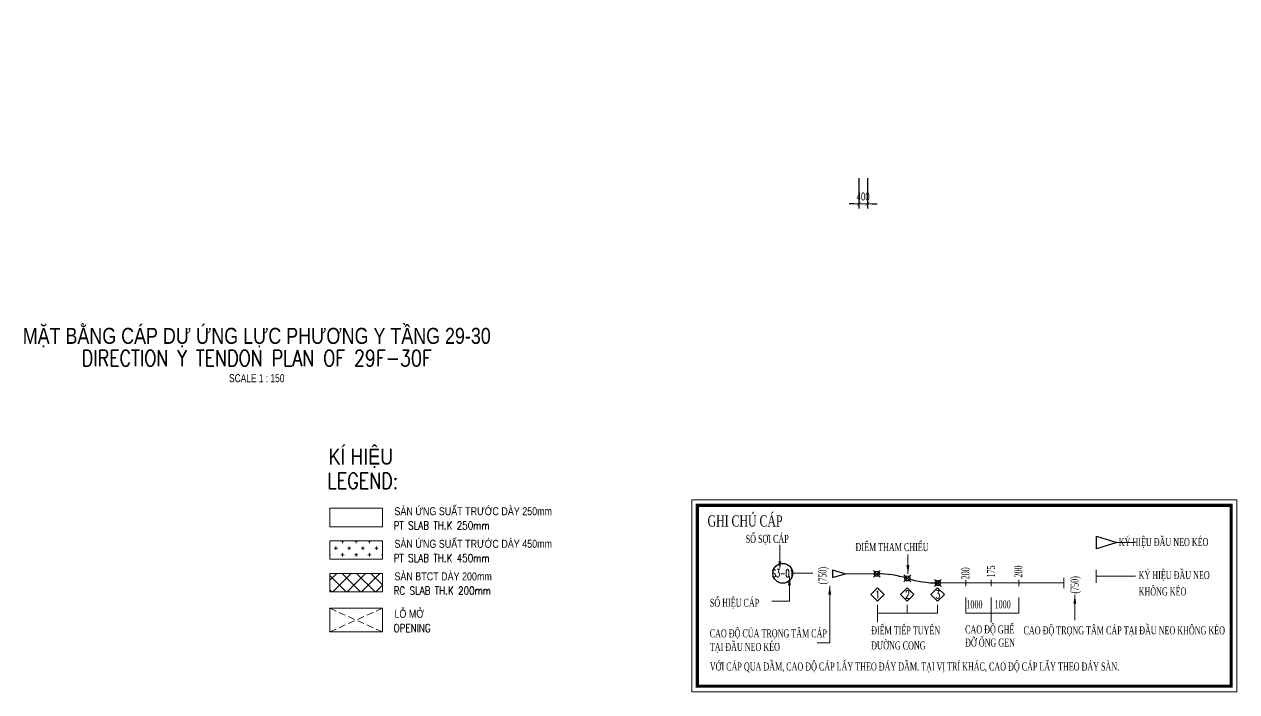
# Model space of a CAD drawing. Header units: millimetres. Extents: x 130150 to 587758, y -25561 to 50684.
# Drawn here: x 530937 to 587758, y -25561 to 5709 of the extents above; entities that cross this region are included whole.
import ezdxf
from ezdxf.enums import TextEntityAlignment as Align

# ---------------------------------------------------------------- set-up
doc = ezdxf.new("R2010")
doc.units = ezdxf.units.MM
doc.linetypes.add('DASHED2', pattern=[9.525, 6.35, -3.175])
doc.layers.get('0').update_dxf_attribs({"lineweight": 20})
doc.layers.get('Defpoints').update_dxf_attribs({"color": 151, "lineweight": 9})
for name, color, linetype, lineweight in [('8.TEXT', 7, 'Continuous', 20), ('a.LEADER', 8, 'Continuous', 15), ('NDC_S_ANNO', 7, 'Continuous', 20), ('NDC_S_DIM', 1, 'Continuous', 15), ('NDC_S_ENG TEXT', 2, 'Continuous', 20), ('NDC_S_ENG TITLE', 3, 'Continuous', 20), ('NDC_S_HATCH MATERIAL', 8, 'Continuous', 13), ('NDC_S_OPENING', 9, 'DASHED2', 13), ('NDC_S_SLAB', 2, 'Continuous', 20), ('NDC_S_TEXT SYMBOL', 7, 'Continuous', 20), ('NDC_S_VN TEXT', 7, 'Continuous', 20), ('NDC_S_VN TITLE', 6, 'Continuous', 35)]:
    doc.layers.add(name, color=color, linetype=linetype, lineweight=lineweight)
for name, color, linetype in [('FREY_CHR', 7, 'Continuous'), ('FREY_TENDON', 6, 'Continuous'), ('LH', 7, 'Continuous'), ('PT-HORI', 6, 'Continuous'), ('PT-VERT', 6, 'Continuous')]:
    doc.layers.add(name, color=color, linetype=linetype)
doc.styles.add('$0$NDC_EN TXT', font='romans.shx', dxfattribs={"width": 0.8})
doc.styles.add('NDC_ANNO', font='', dxfattribs={"width": 0.8})
doc.styles.add('NDC_DIM', font='', dxfattribs={"width": 0.75})
doc.styles.add('NDC_EN TXT', font='romans.shx', dxfattribs={"width": 0.8})
doc.styles.add('NDC_VIE TXT', font='arial.ttf', dxfattribs={"width": 0.8})
doc.styles.add('T-NO', font='romans.shx', dxfattribs={"width": 0.8})
doc.styles.add('TM', font='romans.shx', dxfattribs={"width": 0.7})
doc.styles.add('Vnsimili', font='vntimeh.shx', dxfattribs={"width": 0.7})
doc.styles.get('NDC_ANNO').set_extended_font_data('Dotum')
doc.styles.get('NDC_DIM').set_extended_font_data('Dotum')
doc.dimstyles.new('NDC_dim_150', dxfattribs={"dimscale": 150, "dimtxt": 2.5, "dimasz": 1.5, "dimexe": 1.5, "dimexo": 2.5, "dimgap": 1, "dimtad": 1, "dimdec": 0, "dimzin": 0, "dimdsep": 46, "dimtxsty": 'NDC_DIM', "dimblk": 'DIMMARK', "dimcen": 0.09, "dimdle": 1.2, "dimclrd": 1, "dimclre": 1, "dimclrt": 3, "dimadec": 0, "dimazin": 0, "dimtfac": 1, "dimtdec": 0, "dimtix": 1, "dimtofl": 0, "dimtmove": 0, "dimatfit": 3, "dimfxl": 8, "dimfxlon": 1, "dimtolj": 1, "dimtzin": 0, "dimarcsym": 0})

# ---------------------------------------------------------------- blocks, each defined once
blk = doc.blocks.new('DIMMARK')
at = {"layer": 'NDC_S_DIM', "color": 1}
blk.add_line((-1.5, 0), (1, 0), dxfattribs=at)
at = {"layer": 'NDC_S_DIM', "color": 2, "const_width": 0.1}
blk.add_lwpolyline([(-0.42, -0.42), (0.42, 0.42)], dxfattribs=at)
blk = doc.blocks.new('*D24')
at = {"layer": 'Defpoints', "color": 0, "ltscale": 100, "transparency": 16777216}
for p in [(570050, 12767), (570450, 12767), (570450, -2700)]:
    blk.add_point(p, dxfattribs=at)
at = {"layer": 'NDC_S_DIM', "color": 1, "lineweight": -2, "ltscale": 100, "transparency": 16777216}
for p, q in [((570050, -1500), (570050, -2925)), ((570450, -1500), (570450, -2925)), ((569825, -2700), (569600, -2700)), ((570675, -2700), (570900, -2700))]:
    blk.add_line(p, q, dxfattribs=at)
at = {"layer": 'NDC_S_DIM', "color": 1, "lineweight": -2, "ltscale": 100, "transparency": 16777216, "xscale": 225, "yscale": 225, "zscale": 225}
blk.add_blockref('DIMMARK', (570050, -2700), dxfattribs=at)
at = {"layer": 'NDC_S_DIM', "color": 1, "lineweight": -2, "ltscale": 100, "transparency": 16777216, "xscale": 225, "yscale": 225, "zscale": 225, "rotation": 180}
blk.add_blockref('DIMMARK', (570450, -2700), dxfattribs=at)
at = {"layer": 'NDC_S_DIM', "color": 3, "ltscale": 100, "transparency": 16777216, "insert": (570250, -2362), "char_height": 375, "attachment_point": 5, "style": 'NDC_DIM'}
blk.add_mtext('\\A1;400', dxfattribs=at)
blk = doc.blocks.new('Drawing name_symbol')
at = {"layer": 'NDC_S_ENG TITLE', "style": 'NDC_EN TXT', "width": 0.8}
blk.add_attdef('SECTDET1', text='', height=5, dxfattribs=at).set_placement((0, 1.01), align=Align.CENTER)
at = {"layer": 'NDC_S_TEXT SYMBOL', "lineweight": 25, "style": 'NDC_ANNO', "width": 0.8}
blk.add_attdef('SSCALE', text='', height=2.5, dxfattribs=at).set_placement((0, -4), align=Align.CENTER)
at = {"layer": 'NDC_S_VN TITLE', "style": 'NDC_VIE TXT', "width": 0.8}
blk.add_attdef('SECTDET2', text='', height=5, dxfattribs=at).set_placement((0, 7.97), align=Align.CENTER)
blk = doc.blocks.new('gcc')
at = {"color": 7, "ltscale": 250}
blk.add_lwpolyline([(421498, -404404), (452145, -404404), (452145, -415195), (421498, -415195)], close=True, dxfattribs=at)
at = {"color": 7, "ltscale": 250, "const_width": 180}
blk.add_lwpolyline([(421811, -404717), (451832, -404717), (451832, -414882), (421811, -414882)], close=True, dxfattribs=at)
at = {"layer": 'a.LEADER', "color": 9, "linetype": 'Continuous'}
for p, q in [((426454, -407856), (426454, -406943)), ((433655, -408568), (433655, -407478)), ((426990, -408720), (426990, -410111)), ((428308, -408538), (427172, -408538)), ((429256, -409238), (429256, -412447)), ((443040, -409756), (443040, -411180)), ((425995, -410111), (426990, -410111)), ((431945, -410308), (431945, -411277)), ((433616, -410308), (433616, -410785)), ((435325, -410308), (435325, -410785)), ((436919, -410785), (436919, -409894)), ((438344, -411294), (438344, -409894)), ((439883, -410785), (439883, -409894)), ((431945, -410785), (435325, -410785)), ((436919, -410785), (439883, -410785)), ((429256, -412447), (428546, -412447))]:
    blk.add_line(p, q, dxfattribs=at)
at = {"layer": 'a.LEADER', "color": 4, "ltscale": 2}
blk.add_line((445410, -406809), (446425, -406809), dxfattribs=at)
at = {"layer": 'a.LEADER'}
for p, q in [((432091, -408754), (431709, -408372)), ((431709, -408754), (432091, -408372)), ((433810, -409013), (433429, -408631)), ((433429, -409013), (433810, -408631)), ((435530, -409272), (435148, -408890)), ((435148, -409272), (435530, -408890))]:
    blk.add_line(p, q, dxfattribs=at)
at = {"layer": 'a.LEADER', "color": 4, "ltscale": 150, "extrusion": (-0.037273, 1.4712e-13, 0.999305)}
blk.add_line((444242, -409065, -57), (444242, -408345, -57), dxfattribs=at)
at = {"layer": 'a.LEADER', "color": 4, "linetype": 'Continuous'}
for p, q in [((430115, -408563), (431900, -408563)), ((435339, -409081), (442418, -409081))]:
    blk.add_line(p, q, dxfattribs=at)
at = {"layer": 'a.LEADER', "linetype": 'Continuous'}
for p, q in [((436919, -409261), (436919, -408901)), ((438344, -409261), (438344, -408901)), ((439883, -409261), (439883, -408901))]:
    blk.add_line(p, q, dxfattribs=at)
at = {"layer": 'a.LEADER', "color": 4}
blk.add_line((442418, -408788), (442418, -409375), dxfattribs=at)
at = {"layer": 'a.LEADER', "color": 4, "ltscale": 2, "extrusion": (-0.037273, 1.4712e-13, 0.999305)}
blk.add_line((444258, -408705), (446451, -408705, 98), dxfattribs=at)
at = {"layer": 'FREY_CHR'}
for centre in [(431900, -408563), (433619, -408822), (435339, -409081)]:
    blk.add_circle(centre, 144, dxfattribs=at)
at = {"layer": 'FREY_TENDON', "color": 4, "ltscale": 150}
blk.add_lwpolyline([(444258, -406449), (445410, -406809), (444258, -407169)], close=True, dxfattribs=at)
at = {"layer": 'LH', "color": 9, "linetype": 'Continuous'}
for points in [[(431945, -410106), (432323, -409728), (431945, -409349), (431566, -409728)], [(433616, -410106), (433995, -409728), (433616, -409349), (433238, -409728)], [(435325, -410106), (435704, -409728), (435325, -409349), (434947, -409728)]]:
    blk.add_lwpolyline(points, close=True, dxfattribs=at)
blk.add_circle((426615, -408538), 557, dxfattribs=at)
for points in [[(426537, -407856), (426371, -407856), (426454, -408353)], [(433738, -408072), (433572, -408072), (433655, -408568)], [(426907, -409217), (427072, -409217), (426990, -408720)], [(429173, -409734), (429338, -409734), (429256, -409238)], [(442957, -410252), (443123, -410252), (443040, -409756)]]:
    blk.add_solid(points, dxfattribs=at)
at = {"layer": 'PT-HORI', "color": 4, "linetype": 'Continuous'}
for centre, start, end in [((431900, -414399), 72.86861, 90), ((435339, -403245), 252.86861, 270)]:
    blk.add_arc(centre, 5836, start, end, dxfattribs=at)
at = {"layer": 'PT-VERT', "color": 4}
blk.add_lwpolyline([(429420, -408361), (429420, -408766), (430115, -408563)], close=True, dxfattribs=at)
at = {"layer": '8.TEXT', "color": 7, "style": 'Vnsimili'}
for s, height, width, p in [('ghi chó c¸p', 629.97, 0.7, (422386, -405907)), ('sè sîi c¸p', 450, 0.6, (424530, -406826)), ('®iÓm tham chiÕu', 450, 0.6, (430708, -407290)), ('              ký hiÖu ®Çu neo kÐo', 450, 0.6, (443925, -407004)), ('ký hiÖu ®Çu neo', 450, 0.6, (446630, -408860)), ('kh«ng KÐO', 450, 0.6, (446630, -409782)), ('sè hiÖu c¸p', 450, 0.6, (422518, -410420)), ('1000', 450, 0.6, (436942, -410505)), ('1000', 450, 0.6, (438524, -410505)), ('cao ®é cña träng t©m c¸p ', 450, 0.6, (422508, -412138)), ('®iÓm tiÕp tuyÕn ', 450, 0.6, (431585, -411969)), ('cao ®é ghÕ', 450, 0.6, (436870, -411915)), ('cao ®é träng t©m c¸p t¹i ®Çu neo kh«ng kÐo', 450, 0.6, (440157, -411968)), ('t¹i ®Çu neo kÐo', 450, 0.6, (422514, -412901)), ('®\xadêng cong', 450, 0.6, (431585, -412817)), ('®ì èng gen', 450, 0.6, (436870, -412656)), ('víi c¸p qua dÇm, cao ®é c¸p lÊy theo ®¸y dÇm. t¹i vÞ trÝ kh¸c, cao ®é c¸p lÊy theo ®¸y sµn.', 450, 0.6, (422514, -414001))]:
    blk.add_text(s, height=height, dxfattribs=dict(at, width=width)).set_placement(p)
at = {"layer": '8.TEXT', "color": 7, "linetype": 'Continuous', "style": 'T-NO', "width": 0.6}
blk.add_text('S3-01', height=450, dxfattribs=at).set_placement((426615, -408538), align=Align.MIDDLE)
at = {"layer": '8.TEXT', "color": 7, "style": 'Vnsimili', "width": 0.6}
for s, p in [('(750)', (429072, -409159)), ('200', (437113, -408880)), ('175', (438546, -408777)), ('200', (440085, -408777)), ('(750)', (443248, -409677))]:
    blk.add_text(s, height=450, rotation=90, dxfattribs=at).set_placement(p)
at = {"layer": '8.TEXT', "color": 7, "ltscale": 150, "style": 'TM', "width": 0.7}
for s, p in [('1', (431956, -409731)), ('2', (433628, -409731)), ('3', (435337, -409731))]:
    blk.add_text(s, height=450, dxfattribs=at).set_placement(p, align=Align.MIDDLE_CENTER)

msp = doc.modelspace()

# ---------------------------------------------------------------- hatches: boundary and pattern name
at = {"layer": 'NDC_S_HATCH MATERIAL', "ltscale": 100}
h = msp.add_hatch(dxfattribs=at)
h.set_pattern_fill('CROSS', color=256, scale=50)
h.set_pattern_definition([(0, (341301.56, -10259.27), (317.5, 317.5), [158.75, -476.25]), (90, (341380.94, -10338.65), (-317.5, 317.5), [158.75, -476.25])])
h.paths.add_polyline_path([(545259.4, -18490.2), (545259.4, -19354.3), (547717.7, -19354.3), (547717.7, -18490.2)])
h = msp.add_hatch(dxfattribs=at)
h.set_pattern_fill('ANSI37', color=256, scale=150)
h.set_pattern_definition([(45, (349379.4, -16184.8), (-336.7596, 336.7596), []), (135, (349379.4, -16184.8), (-336.7596, -336.7596), [])])
h.paths.add_polyline_path([(545259.4, -20016.2), (545259.4, -20880.3), (547717.7, -20880.3), (547717.7, -20016.2)])

# ---------------------------------------------------------------- linework, layer by layer
at = {"layer": 'NDC_S_OPENING', "ltscale": 50}
for p, q in [((545259.4, -21649.7), (547717.7, -22757.9)), ((545259.4, -22757.9), (547717.7, -21649.7))]:
    msp.add_line(p, q, dxfattribs=at)
at = {"layer": 'NDC_S_SLAB'}
for points in [[(545259.4, -16964.2), (547717.7, -16964.2), (547717.7, -17828.3), (545259.4, -17828.3)], [(545259.4, -18490.2), (547717.7, -18490.2), (547717.7, -19354.3), (545259.4, -19354.3)], [(545259.4, -20016.2), (547717.7, -20016.2), (547717.7, -20880.3), (545259.4, -20880.3)], [(545259.4, -21649.7), (547717.7, -21649.7), (547717.7, -22757.9), (545259.4, -22757.9)]]:
    msp.add_lwpolyline(points, close=True, dxfattribs=at)

# ---------------------------------------------------------------- block references
at = {"layer": '8.TEXT', "xscale": 0.8333333333333341, "yscale": 0.8333333333333341, "zscale": 0.8333333333333341}
msp.add_blockref('gcc', (210970.2, 320435.2), dxfattribs=at)
at = {"layer": 'NDC_S_ANNO', "xscale": 150, "yscale": 150, "zscale": 150}
msp.add_blockref('Drawing name_symbol', (541833.2, -10459.1), dxfattribs=at).add_auto_attribs({'SECTDET1': 'DIRECTION Y TENDON PLAN OF 29F-30F', 'SECTDET2': 'MẶT BẰNG CÁP DỰ ỨNG LỰC PHƯƠNG Y TẦNG 29-30', 'SSCALE': 'SCALE 1 : 150'})

# ---------------------------------------------------------------- texts
at = {"layer": 'NDC_S_ENG TEXT', "style": '$0$NDC_EN TXT', "width": 0.8}
for s, height, p in [('LEGEND:', 750, (545145, -16059.5)), ('PT SLAB TH.K 250mm', 375, (548246.5, -17961)), ('PT SLAB TH.K 450mm', 375, (548246.5, -19487)), ('RC SLAB TH.K 200mm', 375, (548246.5, -21013)), ('OPENING', 375, (548246.5, -22764.4))]:
    msp.add_text(s, height=height, dxfattribs=at).set_placement(p)
at = {"layer": 'NDC_S_VN TEXT', "style": 'NDC_VIE TXT', "width": 0.8}
msp.add_text('KÍ HIỆU', height=750, dxfattribs=at).set_placement((545195.2, -14168.4), align=Align.TOP_LEFT)
for s, p in [('SÀN ỨNG SUẤT TRƯỚC DÀY 250mm', (548284.8, -17292.2)), ('SÀN ỨNG SUẤT TRƯỚC DÀY 450mm', (548284.8, -18818.2)), ('SÀN BTCT DÀY 200mm', (548284.8, -20344.2)), ('LỖ MỞ', (548284.8, -22095.6))]:
    msp.add_text(s, height=375, dxfattribs=at).set_placement(p)

# ---------------------------------------------------------------- dimensions: what is measured, and where the dimension line sits
at = {"layer": 'NDC_S_DIM', "ltscale": 100}
dim = msp.add_linear_dim(base=(570450, -2700), p1=(570050, 12767.1), p2=(570450, 12767.1), dimstyle='NDC_dim_150', dxfattribs=at)
dim.commit()
dim.dimension.update_dxf_attribs({"geometry": '*D24', "text_midpoint": (570250, -2362.2)})

doc.saveas('drawing.dxf')
